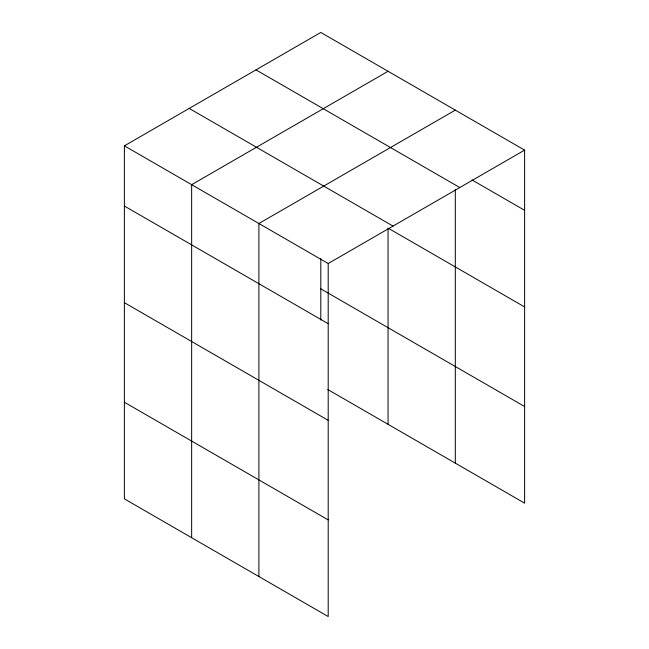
<?xml version="1.0" encoding="UTF-8"?>
<svg xmlns="http://www.w3.org/2000/svg" width="649" height="649" viewBox="0 0 649 649"><rect width="100%" height="100%" fill="white"/><g stroke="black" fill="none" stroke-linecap="round" stroke-linejoin="round"><path stroke-width="0.97" d="M455.314 189.427L455.314 463.143M124.389 145.847L328.199 263.518L328.199 616.55L124.389 498.878L124.389 145.847L320.801 32.45L524.611 150.122L524.611 503.153L327.786 389.522M388.061 71.285L191.65 184.681L191.65 537.713M455.314 110.111L258.902 223.507L258.902 576.539M328.199 263.518L524.611 150.122M471.985 179.927L524.611 210.308M255.982 69.873L459.792 187.537M189.208 108.424L393.018 226.095M524.611 306.953L388.061 228.107L388.061 424.316M320.801 288.846L524.611 406.517M124.389 206.041L328.199 323.705M124.389 302.677L328.199 420.349M124.389 402.242L328.199 519.914M320.801 258.675L320.801 320.054"/></g></svg>
